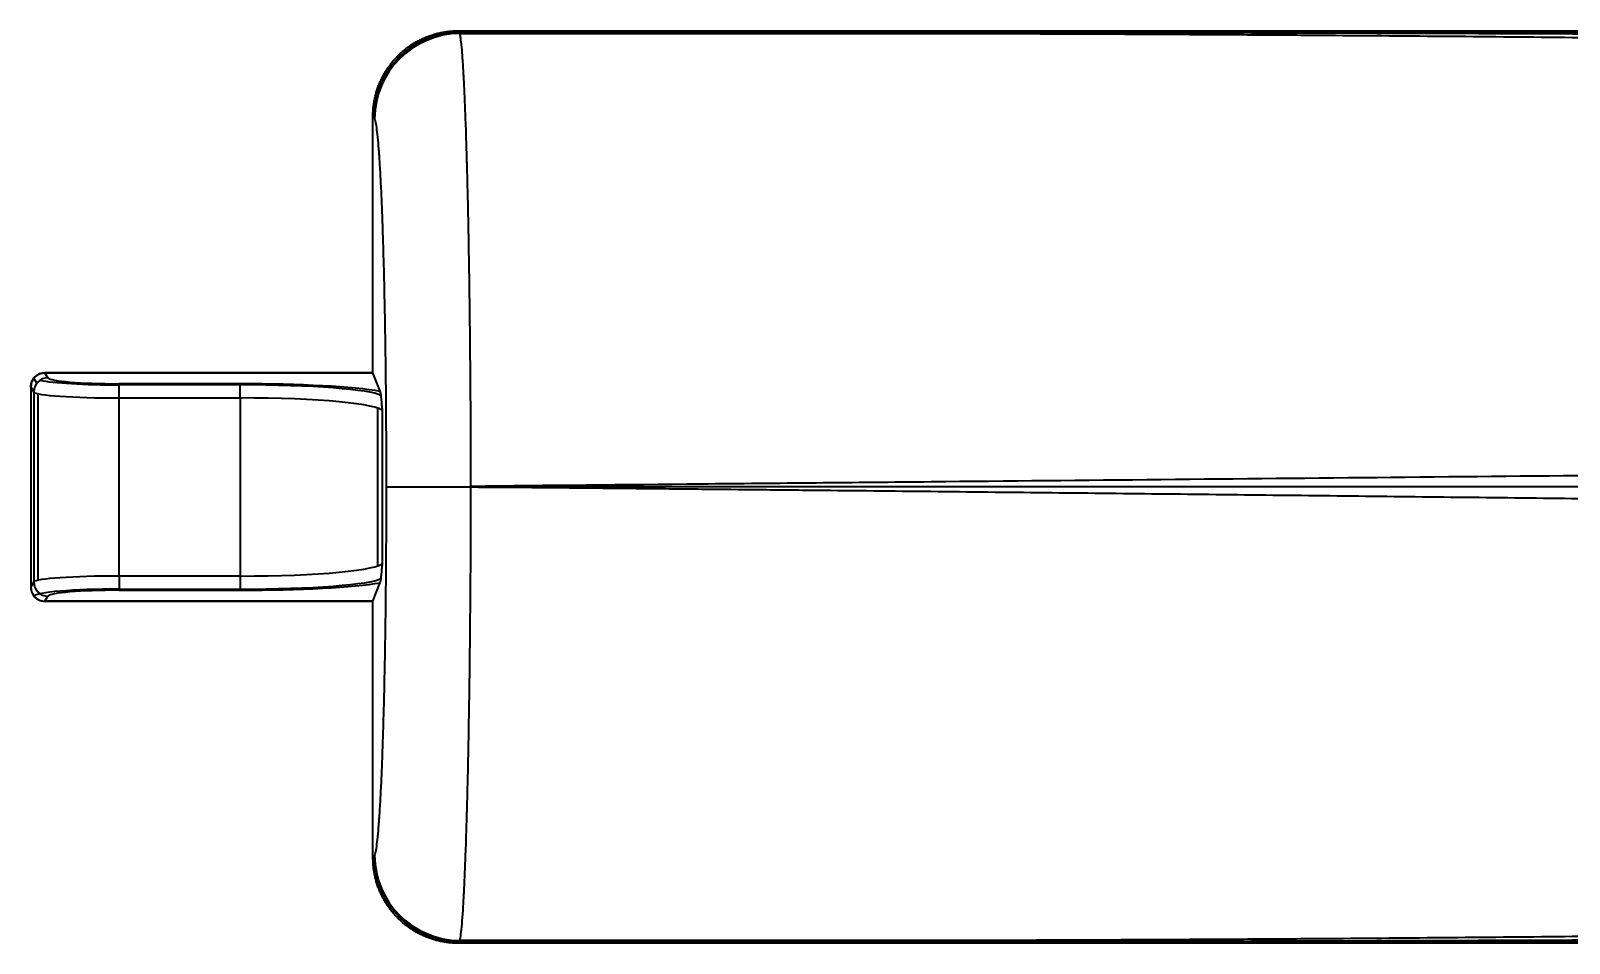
# Model space of a CAD drawing. Header units: millimetres. Extents: x -297 to 297, y -210 to 210.
# Drawn here: x -168.7 to -114.4, y 9.6 to 41.7 of the extents above; entities that cross this region are included whole.
import ezdxf

# ---------------------------------------------------------------- set-up
doc = ezdxf.new("R2010")
doc.units = ezdxf.units.MM
doc.layers.add('粗实线层', color=7, linetype='Continuous', lineweight=35)

msp = doc.modelspace()

# ---------------------------------------------------------------- linework, layer by layer
at = {"layer": '粗实线层'}
for p, q in [((-153.553, 41.699), (-153.595, 41.741)), ((-153.593, 41.741), (-78.228, 41.741)), ((-155.726, 40.859), (-155.682, 40.816)), ((-155.962, 40.493), (-155.938, 40.446)), ((-156.608, 38.728), (-156.566, 38.686)), ((-156.608, 30.695), (-156.608, 31.194)), ((-168.45, 29.329), (-168.556, 29.506)), ((-168.06, 29.515), (-168.168, 29.694)), ((-156.607, 29.695), (-168.164, 29.695)), ((-168.162, 29.694), (-168.164, 29.695)), ((-168.162, 29.694), (-156.605, 29.694)), ((-165.551, 28.806), (-165.551, 29.307)), ((-161.291, 29.307), (-165.551, 29.307)), ((-161.291, 28.806), (-161.291, 29.307)), ((-156.348, 29.04), (-156.609, 29.694)), ((-168.666, 29.191), (-168.666, 22.151)), ((-168.666, 29.189), (-168.562, 29.015)), ((-168.562, 29.015), (-168.562, 22.325)), ((-168.412, 28.957), (-168.412, 22.383)), ((-161.291, 29.267), (-165.551, 29.267)), ((-165.551, 28.806), (-161.291, 28.806)), ((-165.551, 22.533), (-165.551, 28.806)), ((-161.291, 28.806), (-161.291, 22.533)), ((-156.438, 22.891), (-156.438, 28.448)), ((-156.269, 23), (-156.269, 28.34)), ((-153.151, 25.659), (-156.142, 25.659)), ((-61.131, 25.67), (-153.151, 25.67)), ((-168.562, 22.325), (-168.666, 22.151)), ((-161.291, 22.533), (-165.551, 22.533)), ((-165.551, 22.533), (-165.551, 22.033)), ((-161.291, 22.533), (-161.291, 22.033)), ((-156.609, 21.645), (-156.348, 22.3)), ((-168.562, 21.824), (-168.556, 21.834)), ((-168.168, 21.645), (-168.06, 21.824)), ((-165.551, 22.073), (-161.291, 22.073)), ((-165.551, 22.033), (-161.291, 22.033)), ((-168.164, 21.645), (-156.607, 21.645)), ((-168.164, 21.645), (-168.162, 21.645)), ((-156.605, 21.645), (-168.162, 21.645)), ((-156.608, 20.145), (-156.608, 20.645)), ((-156.566, 12.654), (-156.608, 12.612)), ((-155.938, 10.894), (-155.962, 10.846)), ((-155.725, 10.482), (-155.682, 10.524)), ((-145.926, 9.599), (-153.603, 9.599)), ((-153.595, 9.599), (-153.553, 9.64)), ((-135.23, 9.599), (-145.926, 9.599)), ((-78.226, 9.599), (-135.23, 9.599))]:
    msp.add_line(p, q, dxfattribs=at)
for centre, major_axis, ratio, start_param, end_param in [((-153.553, 38.686), (-2.132, -2.132), 0.998783, 3.9276, 5.497178), ((-153.535, 38.648), (-2.875, -0.909), 0.993358, 4.410236, 5.975029), ((-168.164, 29.192), (-0.488, 0.122), 0.999353, 4.95743, 6.527923), ((-168.06, 29.015), (0.431, 0.258), 0.99484, 1.033373, 2.599608), ((-165.551, 29.531), (3.015, 0), 0.087489, 3.532754, 4.712389), ((-168.345, 29.237), (0.491, 0.313), 0.677343, 0.814903, 0.824975), ((-165.551, 29.527), (2.512, 0), 0.087489, 3.193953, 4.712389), ((-161.291, 28.823), (5.528, 0), 0.087489, 0.463942, 1.570796), ((-165.551, 29.026), (3.015, 0), 0.072907, 3.193953, 4.712389), ((-161.291, 28.827), (5.025, 0), 0.087489, 0.148404, 1.570796), ((-161.291, 28.323), (5.025, 0), 0.096238, 0.034907, 1.570796), ((-161.291, 23.017), (5.025, 0), 0.096238, 4.712389, 6.248279), ((-165.551, 22.314), (3.015, 0), 0.072907, 1.570796, 3.089233), ((-168.06, 22.325), (0.431, -0.258), 0.99484, 3.683577, 5.249812), ((-161.291, 22.513), (5.025, 0), 0.087489, 4.712389, 6.134781), ((-161.291, 22.516), (5.527, 0), 0.087489, 4.712389, 5.819243), ((-168.164, 22.148), (-0.488, -0.122), 0.999353, 6.038447, 7.60894), ((-165.551, 21.809), (3.015, 0), 0.087489, 1.570796, 3.085862), ((-165.551, 21.813), (2.512, 0), 0.087489, 1.570796, 3.089233), ((-168.345, 22.102), (0.491, -0.313), 0.677343, 5.458221, 5.468293), ((-153.553, 12.654), (-2.132, 2.132), 0.998783, 0.786007, 2.355586), ((-153.535, 12.692), (-2.875, 0.909), 0.993358, 0.308156, 1.872949)]:
    msp.add_ellipse(centre, major_axis=major_axis, ratio=ratio, start_param=start_param, end_param=end_param, dxfattribs=at)
for points, degree in [([(-156.608, 38.728), (-156.608, 39.328), (-156.149, 40.435), (-155.301, 41.283), (-154.192, 41.741), (-153.591, 41.741)], 2), ([(-153.541, 41.645), (-153.545, 41.672), (-153.549, 41.691), (-153.553, 41.699)], 3), ([(-156.608, 31.194), (-156.608, 38.728)], 1), ([(-156.566, 38.686), (-156.56, 38.68), (-156.554, 38.667), (-156.548, 38.648)], 3), ([(-156.606, 29.694), (-156.606, 30.695)], 1), ([(-168.666, 22.151), (-168.666, 22.15), (-168.666, 22.149), (-168.666, 22.147)], 3), ([(-156.606, 20.645), (-156.606, 21.645)], 1), ([(-156.608, 12.612), (-156.608, 20.145)], 1), ([(-153.603, 9.599), (-154.202, 9.601), (-155.305, 10.061), (-156.15, 10.908), (-156.606, 12.013), (-156.606, 12.612)], 2), ([(-156.548, 12.692), (-156.554, 12.672), (-156.56, 12.66), (-156.566, 12.654)], 3), ([(-153.553, 9.64), (-153.549, 9.649), (-153.545, 9.667), (-153.541, 9.695)], 3)]:
    msp.add_open_spline(points, degree=degree, dxfattribs=at)
for points, knots in [([(-84.189, 41.454), (-84.526, 41.459), (-84.864, 41.464), (-85.542, 41.473), (-85.882, 41.478), (-86.564, 41.487), (-86.905, 41.491), (-87.591, 41.5), (-87.934, 41.504), (-88.969, 41.516), (-89.662, 41.523), (-91.056, 41.537), (-91.756, 41.544), (-93.164, 41.556), (-93.871, 41.562), (-95.292, 41.572), (-96.006, 41.577), (-97.439, 41.586), (-98.158, 41.59), (-99.239, 41.596), (-99.6, 41.598), (-100.323, 41.601), (-100.685, 41.603), (-101.409, 41.607), (-101.771, 41.608), (-102.496, 41.612), (-102.859, 41.613), (-103.947, 41.618), (-104.672, 41.621), (-106.849, 41.63), (-108.302, 41.636), (-111.21, 41.647), (-112.664, 41.652), (-115.576, 41.662), (-117.033, 41.666), (-119.947, 41.674), (-121.406, 41.678), (-124.323, 41.685), (-125.783, 41.688), (-128.704, 41.693), (-130.164, 41.695), (-132.356, 41.698), (-133.087, 41.698), (-134.548, 41.7), (-135.279, 41.7), (-136.741, 41.701), (-137.472, 41.701), (-138.934, 41.702), (-139.665, 41.702), (-140.762, 41.702), (-141.127, 41.702), (-141.858, 41.702), (-142.224, 41.702), (-143.32, 41.701), (-144.051, 41.701), (-145.513, 41.7), (-146.244, 41.7), (-147.706, 41.699), (-148.437, 41.698), (-149.899, 41.698), (-150.63, 41.698), (-152.091, 41.698), (-152.822, 41.699), (-153.553, 41.699)], [0, 0, 0, 0, 1.083829, 1.083829, 2.167658, 2.167658, 3.251487, 3.251487, 4.335317, 4.335317, 6.502975, 6.502975, 8.670633, 8.670633, 10.838291, 10.838291, 13.00595, 13.00595, 15.173608, 15.173608, 16.257437, 16.257437, 17.341266, 17.341266, 18.425095, 18.425095, 19.508925, 19.508925, 21.676583, 21.676583, 26.011899, 26.011899, 30.347216, 30.347216, 34.682532, 34.682532, 39.017849, 39.017849, 43.353166, 43.353166, 47.688482, 47.688482, 49.85614, 49.85614, 52.023799, 52.023799, 54.191457, 54.191457, 56.359115, 56.359115, 57.442944, 57.442944, 58.526774, 58.526774, 60.694432, 60.694432, 62.86209, 62.86209, 65.029748, 65.029748, 67.197407, 67.197407, 69.365065, 69.365065, 69.365065, 69.365065]), ([(-153.55, 41.689), (-150.617, 41.686), (-147.681, 41.689), (-143.267, 41.692), (-141.789, 41.692), (-138.835, 41.692), (-137.358, 41.692), (-132.928, 41.688), (-129.976, 41.684), (-124.074, 41.671), (-121.124, 41.662), (-115.235, 41.643), (-112.295, 41.632), (-107.892, 41.613), (-106.425, 41.606), (-103.494, 41.592), (-102.028, 41.585), (-99.108, 41.569), (-97.655, 41.561), (-94.771, 41.54), (-93.341, 41.528), (-90.508, 41.501), (-89.106, 41.486), (-86.575, 41.454), (-85.443, 41.438), (-84.317, 41.422)], [0, 0, 0, 0, 8.698897, 8.698897, 13.078149, 13.078149, 17.457402, 17.457402, 26.215907, 26.215907, 34.974412, 34.974412, 43.732917, 43.732917, 48.11217, 48.11217, 52.491423, 52.491423, 56.870675, 56.870675, 61.249928, 61.249928, 65.62918, 65.62918, 69.233169, 69.233169, 69.233169, 69.233169]), ([(-153.541, 41.645), (-153.18, 41.644), (-152.819, 41.643), (-152.097, 41.641), (-151.736, 41.641), (-150.653, 41.64), (-149.93, 41.64), (-148.486, 41.641), (-147.763, 41.642), (-146.68, 41.644), (-146.318, 41.644), (-145.596, 41.645), (-145.235, 41.646), (-144.151, 41.648), (-143.429, 41.649), (-142.345, 41.65), (-141.983, 41.65), (-141.261, 41.651), (-140.9, 41.651), (-139.816, 41.651), (-139.093, 41.65), (-137.648, 41.649), (-136.925, 41.648), (-135.481, 41.645), (-134.759, 41.644), (-133.315, 41.64), (-132.593, 41.637), (-131.15, 41.632), (-130.429, 41.629), (-128.987, 41.622), (-128.266, 41.618), (-126.825, 41.61), (-126.105, 41.606), (-124.666, 41.597), (-123.947, 41.592), (-121.789, 41.576), (-120.352, 41.565), (-117.481, 41.54), (-116.047, 41.527), (-113.181, 41.498), (-111.75, 41.483), (-108.889, 41.451), (-107.46, 41.435), (-105.318, 41.409), (-104.605, 41.4), (-103.535, 41.387), (-103.179, 41.383), (-102.466, 41.374), (-102.109, 41.369), (-101.397, 41.36), (-101.041, 41.355), (-100.33, 41.346), (-99.975, 41.341), (-98.911, 41.326), (-98.204, 41.315), (-96.796, 41.293), (-96.095, 41.282), (-94.699, 41.258), (-94.004, 41.245), (-92.622, 41.219), (-91.934, 41.205), (-90.566, 41.178), (-89.885, 41.164), (-88.869, 41.144), (-88.531, 41.138), (-87.856, 41.125), (-87.52, 41.119), (-86.849, 41.107), (-86.513, 41.101), (-85.844, 41.09), (-85.51, 41.085), (-85.176, 41.08)], [0, 0, 0, 0, 1.068263, 1.068263, 2.136525, 2.136525, 4.273051, 4.273051, 6.409576, 6.409576, 7.477839, 7.477839, 8.546102, 8.546102, 10.682627, 10.682627, 11.75089, 11.75089, 12.819153, 12.819153, 14.955678, 14.955678, 17.092204, 17.092204, 19.228729, 19.228729, 21.365255, 21.365255, 23.50178, 23.50178, 25.638306, 25.638306, 27.774831, 27.774831, 29.911357, 29.911357, 34.184408, 34.184408, 38.457458, 38.457458, 42.730509, 42.730509, 47.00356, 47.00356, 49.140086, 49.140086, 50.208349, 50.208349, 51.276611, 51.276611, 52.344874, 52.344874, 53.413137, 53.413137, 55.549662, 55.549662, 57.686188, 57.686188, 59.822713, 59.822713, 61.959239, 61.959239, 64.095764, 64.095764, 65.164027, 65.164027, 66.23229, 66.23229, 67.300552, 67.300552, 68.368815, 68.368815, 68.368815, 68.368815]), ([(-153.152, 25.688), (-153.152, 26.181), (-153.154, 26.672), (-153.156, 27.224), (-153.156, 27.285), (-153.157, 27.408), (-153.157, 27.469), (-153.158, 27.652), (-153.159, 28.018), (-153.161, 28.38), (-153.166, 29.1), (-153.173, 30.047), (-153.182, 30.97), (-153.19, 31.653), (-153.193, 31.879), (-153.197, 32.215), (-153.199, 32.383), (-153.201, 32.55), (-153.203, 32.661), (-153.204, 32.717), (-153.211, 33.213), (-153.218, 33.641), (-153.232, 34.472), (-153.24, 34.875), (-153.256, 35.654), (-153.264, 36.031), (-153.278, 36.577), (-153.282, 36.756), (-153.288, 36.976), (-153.289, 37.019), (-153.292, 37.106), (-153.295, 37.235), (-153.299, 37.362), (-153.311, 37.779), (-153.321, 38.094), (-153.342, 38.688), (-153.353, 38.967), (-153.374, 39.489), (-153.386, 39.732), (-153.4, 40.013), (-153.403, 40.068), (-153.407, 40.149), (-153.409, 40.176), (-153.412, 40.228), (-153.419, 40.358), (-153.426, 40.479), (-153.444, 40.754), (-153.468, 41.078), (-153.492, 41.317), (-153.507, 41.44), (-153.51, 41.463), (-153.516, 41.507), (-153.52, 41.528), (-153.529, 41.585), (-153.535, 41.618), (-153.541, 41.645)], [0, 0, 0, 0, 0.997925, 0.997925, 1.122666, 1.122666, 1.247406, 1.247406, 1.496887, 1.99585, 1.99585, 2.993775, 3.9917, 3.9917, 4.490662, 4.490662, 4.740144, 4.864884, 4.864884, 4.989625, 4.989625, 5.98755, 5.98755, 6.985475, 6.985475, 7.9834, 7.9834, 8.482362, 8.482362, 8.607103, 8.607103, 8.731843, 8.981325, 8.981325, 9.97925, 9.97925, 10.977175, 10.977175, 11.9751, 11.9751, 12.224581, 12.224581, 12.349321, 12.349321, 12.474062, 12.973024, 12.973024, 13.970949, 14.968874, 14.968874, 15.218356, 15.218356, 15.467837, 15.467837, 15.966799, 15.966799, 15.966799, 15.966799]), ([(-156.548, 38.648), (-156.534, 38.604), (-156.52, 38.542), (-156.493, 38.383), (-156.466, 38.19), (-156.44, 37.927), (-156.421, 37.704), (-156.414, 37.626), (-156.406, 37.522), (-156.405, 37.501), (-156.402, 37.458), (-156.4, 37.436), (-156.395, 37.371), (-156.392, 37.326), (-156.377, 37.098), (-156.365, 36.9), (-156.341, 36.475), (-156.33, 36.248), (-156.308, 35.764), (-156.298, 35.508), (-156.285, 35.168), (-156.282, 35.099), (-156.277, 34.96), (-156.275, 34.889), (-156.268, 34.675), (-156.263, 34.529), (-156.249, 34.084), (-156.231, 33.47), (-156.216, 32.814), (-156.202, 32.138), (-156.195, 31.789), (-156.188, 31.384), (-156.187, 31.339), (-156.186, 31.249), (-156.183, 31.113), (-156.178, 30.794), (-156.174, 30.517), (-156.167, 29.961), (-156.158, 29.209), (-156.152, 28.438), (-156.148, 27.852), (-156.147, 27.655), (-156.146, 27.358), (-156.145, 27.259), (-156.145, 27.06), (-156.144, 26.96), (-156.143, 26.66), (-156.143, 26.46), (-156.142, 26.16), (-156.142, 26.01), (-156.142, 25.86), (-156.142, 25.759), (-156.142, 25.709), (-156.142, 25.659)], [0, 0, 0, 0, 0.812737, 0.812737, 1.625474, 2.438211, 2.438211, 2.84458, 2.84458, 2.946172, 2.946172, 3.047764, 3.047764, 3.250948, 3.250948, 4.063685, 4.063685, 4.876422, 4.876422, 5.68916, 5.68916, 5.892344, 5.892344, 6.095528, 6.095528, 6.501897, 6.501897, 7.314634, 8.127371, 8.127371, 8.940108, 8.940108, 9.0417, 9.0417, 9.143292, 9.346476, 9.752845, 9.752845, 10.565582, 11.378319, 11.378319, 11.784688, 11.784688, 11.987872, 11.987872, 12.191056, 12.191056, 12.597425, 12.597425, 12.800609, 12.902201, 12.902201, 13.003793, 13.003793, 13.003793, 13.003793]), ([(-168.666, 29.192), (-168.666, 29.225), (-168.663, 29.258), (-168.653, 29.306), (-168.649, 29.322), (-168.64, 29.354), (-168.629, 29.384), (-168.615, 29.414), (-168.599, 29.443), (-168.591, 29.457), (-168.564, 29.498), (-168.543, 29.523), (-168.508, 29.558), (-168.496, 29.569), (-168.471, 29.59), (-168.458, 29.6), (-168.417, 29.627), (-168.388, 29.642), (-168.343, 29.661), (-168.328, 29.667), (-168.296, 29.677), (-168.281, 29.681), (-168.233, 29.691), (-168.2, 29.694), (-168.168, 29.694)], [0, 0, 0, 0, 0.0981009, 0.0981009, 0.1471513, 0.1471513, 0.1962018, 0.2452522, 0.2452522, 0.2943026, 0.2943026, 0.3924035, 0.3924035, 0.4414539, 0.4414539, 0.4905044, 0.4905044, 0.5886053, 0.5886053, 0.6376557, 0.6376557, 0.6867061, 0.6867061, 0.784807, 0.784807, 0.784807, 0.784807]), ([(-156.269, 28.34), (-156.27, 28.349), (-156.271, 28.359), (-156.272, 28.377), (-156.275, 28.406), (-156.277, 28.434), (-156.282, 28.49), (-156.285, 28.527), (-156.295, 28.636), (-156.301, 28.706), (-156.311, 28.802), (-156.314, 28.833), (-156.321, 28.889), (-156.324, 28.916), (-156.331, 28.963), (-156.334, 28.983), (-156.341, 29.018), (-156.344, 29.031), (-156.348, 29.04)], [0, 0, 0, 0, 0.0220369, 0.0220369, 0.0440739, 0.0881477, 0.0881477, 0.1762955, 0.1762955, 0.3525909, 0.3525909, 0.4407387, 0.4407387, 0.5288864, 0.5288864, 0.6170342, 0.6170342, 0.7051819, 0.7051819, 0.7051819, 0.7051819]), ([(-88.703, 26.313), (-89.02, 26.309), (-89.336, 26.306), (-89.733, 26.302), (-89.813, 26.301), (-89.972, 26.3), (-90.211, 26.297), (-91.089, 26.288), (-93.186, 26.267), (-96.475, 26.235), (-99.819, 26.203), (-102.175, 26.18), (-103.186, 26.171), (-103.86, 26.164), (-104.197, 26.161), (-109.928, 26.106), (-120.723, 26.003), (-132.881, 25.887), (-140.313, 25.816), (-142.34, 25.797), (-143.692, 25.784), (-147.071, 25.752), (-150.45, 25.719), (-153.152, 25.693)], [0, 0, 0, 0, 1.007057, 1.007057, 1.258822, 1.258822, 1.510586, 2.014114, 4.028229, 8.056458, 12.084687, 14.098801, 15.105858, 15.105858, 16.112916, 16.112916, 32.225831, 48.338747, 52.366976, 54.38109, 54.38109, 56.395205, 64.451662, 64.451662, 64.451662, 64.451662]), ([(-156.142, 25.659), (-156.142, 25.459), (-156.142, 25.259), (-156.143, 24.859), (-156.143, 24.659), (-156.144, 24.36), (-156.145, 24.26), (-156.145, 24.061), (-156.147, 23.764), (-156.148, 23.469), (-156.152, 22.884), (-156.159, 22.114), (-156.167, 21.363), (-156.175, 20.808), (-156.177, 20.624), (-156.181, 20.35), (-156.183, 20.259), (-156.186, 20.077), (-156.187, 19.987), (-156.195, 19.538), (-156.202, 19.19), (-156.216, 18.515), (-156.232, 17.86), (-156.249, 17.247), (-156.263, 16.803), (-156.268, 16.658), (-156.274, 16.479), (-156.275, 16.444), (-156.278, 16.373), (-156.281, 16.268), (-156.285, 16.165), (-156.298, 15.826), (-156.308, 15.57), (-156.33, 15.088), (-156.342, 14.861), (-156.365, 14.437), (-156.377, 14.239), (-156.392, 14.012), (-156.396, 13.967), (-156.4, 13.901), (-156.402, 13.88), (-156.405, 13.837), (-156.413, 13.732), (-156.421, 13.634), (-156.44, 13.411), (-156.466, 13.149), (-156.493, 12.956), (-156.52, 12.798), (-156.534, 12.736), (-156.548, 12.692)], [0, 0, 0, 0, 0.405697, 0.405697, 0.811394, 0.811394, 1.014242, 1.014242, 1.217091, 1.622788, 1.622788, 2.434182, 3.245576, 3.245576, 3.651273, 3.651273, 3.854121, 3.854121, 4.05697, 4.05697, 4.868364, 4.868364, 5.679758, 6.491152, 6.491152, 6.896849, 6.896849, 6.998273, 6.998273, 7.099697, 7.302546, 7.302546, 8.11394, 8.11394, 8.925334, 8.925334, 9.736728, 9.736728, 9.939576, 9.939576, 10.041001, 10.041001, 10.142425, 10.548122, 10.548122, 11.359516, 12.17091, 12.17091, 12.982304, 12.982304, 12.982304, 12.982304]), ([(-153.541, 9.695), (-153.529, 9.749), (-153.517, 9.826), (-153.492, 10.021), (-153.468, 10.258), (-153.444, 10.581), (-153.427, 10.855), (-153.421, 10.952), (-153.413, 11.08), (-153.412, 11.106), (-153.409, 11.158), (-153.408, 11.185), (-153.403, 11.265), (-153.4, 11.32), (-153.386, 11.601), (-153.375, 11.844), (-153.353, 12.366), (-153.342, 12.645), (-153.321, 13.24), (-153.311, 13.555), (-153.299, 13.972), (-153.296, 14.099), (-153.292, 14.228), (-153.29, 14.315), (-153.288, 14.359), (-153.282, 14.578), (-153.278, 14.757), (-153.264, 15.304), (-153.256, 15.681), (-153.24, 16.462), (-153.232, 16.865), (-153.218, 17.696), (-153.211, 18.125), (-153.203, 18.677), (-153.201, 18.789), (-153.198, 19.012), (-153.194, 19.348), (-153.19, 19.687), (-153.182, 20.371), (-153.173, 21.295), (-153.166, 22.244), (-153.161, 22.964), (-153.16, 23.206), (-153.158, 23.571), (-153.158, 23.693), (-153.157, 23.876), (-153.157, 23.938), (-153.156, 24.06), (-153.155, 24.367), (-153.154, 24.674), (-153.153, 25.043), (-153.153, 25.228), (-153.152, 25.443), (-153.152, 25.536), (-153.152, 25.597), (-153.152, 25.628), (-153.152, 25.659)], [0, 0, 0, 0, 0.998398, 0.998398, 1.996797, 2.995195, 2.995195, 3.494394, 3.494394, 3.619194, 3.619194, 3.743994, 3.743994, 3.993593, 3.993593, 4.991992, 4.991992, 5.99039, 5.99039, 6.988788, 6.988788, 7.238388, 7.363188, 7.363188, 7.487987, 7.487987, 7.987186, 7.987186, 8.985585, 8.985585, 9.983983, 9.983983, 10.982381, 10.982381, 11.231981, 11.231981, 11.481581, 11.98078, 11.98078, 12.979178, 13.977576, 13.977576, 14.476775, 14.476775, 14.726375, 14.726375, 14.851175, 14.851175, 14.975975, 15.475174, 15.475174, 15.724773, 15.849573, 15.911973, 15.911973, 15.974373, 15.974373, 15.974373, 15.974373]), ([(-88.703, 25.027), (-89.379, 25.024), (-90.276, 25.021), (-91.134, 25.021), (-91.496, 25.021), (-91.568, 25.021), (-91.714, 25.021), (-91.934, 25.022), (-92.304, 25.023), (-92.603, 25.024), (-92.904, 25.026), (-93.357, 25.029), (-94.123, 25.034), (-94.747, 25.039), (-95.377, 25.045), (-95.695, 25.048), (-96.336, 25.054), (-96.66, 25.057), (-97.313, 25.064), (-97.642, 25.068), (-98.638, 25.079), (-99.313, 25.087), (-100.343, 25.099), (-100.69, 25.103), (-101.389, 25.111), (-101.742, 25.115), (-102.808, 25.127), (-103.528, 25.135), (-104.981, 25.152), (-106.079, 25.164), (-107.182, 25.177), (-107.733, 25.183), (-107.963, 25.185), (-108.216, 25.188), (-108.29, 25.189), (-108.322, 25.189), (-108.331, 25.19), (-108.335, 25.19), (-108.336, 25.19), (-108.337, 25.19), (-108.339, 25.19), (-108.351, 25.19), (-108.446, 25.191), (-109.872, 25.207), (-111.952, 25.23), (-113.949, 25.253), (-115.282, 25.268), (-115.949, 25.276), (-117.95, 25.298), (-119.954, 25.321), (-121.96, 25.343), (-123.298, 25.358), (-123.967, 25.366), (-125.974, 25.388), (-127.312, 25.403), (-129.991, 25.432), (-131.331, 25.446), (-134.013, 25.475), (-135.354, 25.489), (-137.366, 25.51), (-138.037, 25.517), (-139.379, 25.531), (-140.05, 25.538), (-141.057, 25.548), (-141.392, 25.551), (-142.063, 25.558), (-143.071, 25.568), (-144.081, 25.578), (-145.099, 25.588), (-145.439, 25.592), (-146.123, 25.599), (-147.152, 25.609), (-148.194, 25.619), (-150.292, 25.639), (-151.71, 25.651), (-153.152, 25.659)], [0, 0, 0, 0, 2.014123, 3.021184, 3.021184, 3.27295, 3.27295, 3.524715, 4.028246, 4.531776, 4.531776, 5.035307, 6.042368, 7.04943, 7.04943, 8.056491, 8.056491, 9.063553, 9.063553, 10.070614, 10.070614, 12.084737, 12.084737, 13.091798, 13.091798, 14.09886, 14.09886, 16.112983, 16.112983, 18.127105, 19.134167, 19.134167, 19.637697, 19.76358, 19.826521, 19.842257, 19.850124, 19.852091, 19.852091, 19.854058, 19.854058, 19.857992, 19.889463, 20.141228, 24.169474, 26.183597, 26.183597, 28.197719, 28.197719, 32.225965, 34.240088, 34.240088, 36.254211, 36.254211, 40.282456, 40.282456, 44.310702, 44.310702, 48.338948, 48.338948, 50.35307, 50.35307, 52.367193, 52.367193, 53.374255, 53.374255, 54.381316, 56.395439, 56.395439, 57.4025, 57.4025, 58.409562, 60.423684, 60.423684, 64.45193, 64.45193, 64.45193, 64.45193]), ([(-156.348, 22.3), (-156.344, 22.309), (-156.341, 22.322), (-156.334, 22.357), (-156.331, 22.377), (-156.324, 22.424), (-156.321, 22.45), (-156.314, 22.507), (-156.311, 22.538), (-156.301, 22.634), (-156.295, 22.704), (-156.285, 22.813), (-156.282, 22.85), (-156.277, 22.906), (-156.275, 22.934), (-156.272, 22.962), (-156.271, 22.981), (-156.27, 22.991), (-156.269, 23)], [0, 0, 0, 0, 0.0881477, 0.0881477, 0.1762955, 0.1762955, 0.2644432, 0.2644432, 0.3525909, 0.3525909, 0.5288864, 0.5288864, 0.6170342, 0.6170342, 0.661108, 0.683145, 0.683145, 0.7051819, 0.7051819, 0.7051819, 0.7051819]), ([(-168.666, 22.147), (-168.666, 22.114), (-168.663, 22.082), (-168.653, 22.033), (-168.649, 22.017), (-168.64, 21.986), (-168.629, 21.955), (-168.615, 21.926), (-168.599, 21.897), (-168.591, 21.883), (-168.564, 21.842), (-168.543, 21.817), (-168.508, 21.782), (-168.496, 21.771), (-168.471, 21.75), (-168.458, 21.74), (-168.417, 21.713), (-168.388, 21.697), (-168.343, 21.678), (-168.328, 21.673), (-168.296, 21.663), (-168.281, 21.659), (-168.233, 21.649), (-168.2, 21.646), (-168.168, 21.645)], [0, 0, 0, 0, 0.0981009, 0.0981009, 0.1471513, 0.1471513, 0.1962018, 0.2452522, 0.2452522, 0.2943026, 0.2943026, 0.3924035, 0.3924035, 0.4414539, 0.4414539, 0.4905044, 0.4905044, 0.5886053, 0.5886053, 0.6376557, 0.6376557, 0.6867061, 0.6867061, 0.784807, 0.784807, 0.784807, 0.784807]), ([(-153.553, 9.64), (-152.822, 9.641), (-152.091, 9.642), (-150.629, 9.642), (-149.898, 9.642), (-148.437, 9.641), (-147.706, 9.641), (-146.244, 9.64), (-145.513, 9.64), (-144.051, 9.639), (-143.32, 9.639), (-142.223, 9.638), (-141.858, 9.638), (-141.127, 9.638), (-140.761, 9.638), (-139.665, 9.638), (-138.934, 9.638), (-137.471, 9.638), (-136.741, 9.639), (-135.279, 9.64), (-134.548, 9.64), (-133.086, 9.641), (-132.355, 9.642), (-130.164, 9.645), (-128.703, 9.647), (-125.783, 9.652), (-124.323, 9.655), (-121.405, 9.662), (-119.947, 9.666), (-117.032, 9.674), (-115.576, 9.678), (-112.664, 9.688), (-111.209, 9.693), (-108.302, 9.704), (-106.849, 9.709), (-104.672, 9.719), (-103.947, 9.722), (-102.859, 9.727), (-102.496, 9.728), (-101.771, 9.731), (-101.409, 9.733), (-100.685, 9.737), (-100.323, 9.738), (-99.6, 9.742), (-99.239, 9.744), (-98.157, 9.75), (-97.438, 9.754), (-96.005, 9.763), (-95.292, 9.768), (-93.871, 9.778), (-93.163, 9.784), (-91.755, 9.796), (-91.055, 9.803), (-89.661, 9.817), (-88.968, 9.824), (-87.934, 9.836), (-87.59, 9.84), (-86.905, 9.849), (-86.563, 9.853), (-85.882, 9.862), (-85.542, 9.867), (-84.864, 9.876), (-84.526, 9.881), (-84.189, 9.886)], [0, 0, 0, 0, 2.167658, 2.167658, 4.335317, 4.335317, 6.502975, 6.502975, 8.670633, 8.670633, 10.838291, 10.838291, 11.922121, 11.922121, 13.00595, 13.00595, 15.173608, 15.173608, 17.341266, 17.341266, 19.508925, 19.508925, 21.676583, 21.676583, 26.011899, 26.011899, 30.347216, 30.347216, 34.682532, 34.682532, 39.017849, 39.017849, 43.353166, 43.353166, 47.688482, 47.688482, 49.85614, 49.85614, 50.93997, 50.93997, 52.023799, 52.023799, 53.107628, 53.107628, 54.191457, 54.191457, 56.359115, 56.359115, 58.526774, 58.526774, 60.694432, 60.694432, 62.86209, 62.86209, 65.029748, 65.029748, 66.113578, 66.113578, 67.197407, 67.197407, 68.281236, 68.281236, 69.365065, 69.365065, 69.365065, 69.365065]), ([(-84.317, 9.918), (-85.436, 9.902), (-86.565, 9.886), (-89.092, 9.854), (-90.498, 9.839), (-93.343, 9.811), (-94.785, 9.8), (-97.68, 9.779), (-99.135, 9.77), (-102.055, 9.755), (-103.518, 9.747), (-106.446, 9.734), (-107.912, 9.727), (-112.311, 9.708), (-115.249, 9.697), (-121.133, 9.677), (-124.079, 9.669), (-129.977, 9.656), (-132.93, 9.651), (-137.362, 9.648), (-138.839, 9.647), (-141.794, 9.647), (-143.271, 9.648), (-147.682, 9.651), (-150.617, 9.654), (-153.55, 9.65)], [0, 0, 0, 0, 3.600444, 3.600444, 7.979933, 7.979933, 12.359421, 12.359421, 16.73891, 16.73891, 21.118398, 21.118398, 25.497886, 25.497886, 34.256863, 34.256863, 43.01584, 43.01584, 51.774817, 51.774817, 56.154306, 56.154306, 60.533794, 60.533794, 69.233169, 69.233169, 69.233169, 69.233169]), ([(-85.176, 10.259), (-85.51, 10.255), (-85.844, 10.25), (-86.513, 10.239), (-86.848, 10.233), (-87.52, 10.221), (-87.856, 10.215), (-88.53, 10.202), (-88.868, 10.196), (-89.885, 10.176), (-90.565, 10.162), (-91.934, 10.135), (-92.621, 10.121), (-94.004, 10.095), (-94.698, 10.082), (-96.094, 10.058), (-96.796, 10.046), (-98.204, 10.024), (-98.911, 10.014), (-99.975, 9.999), (-100.33, 9.994), (-101.041, 9.985), (-101.397, 9.98), (-102.109, 9.971), (-102.466, 9.966), (-103.179, 9.957), (-103.535, 9.953), (-104.605, 9.939), (-105.318, 9.931), (-107.46, 9.905), (-108.889, 9.888), (-111.749, 9.857), (-113.181, 9.841), (-116.047, 9.813), (-117.481, 9.8), (-120.352, 9.775), (-121.789, 9.763), (-123.946, 9.748), (-124.666, 9.743), (-126.105, 9.734), (-126.825, 9.73), (-128.986, 9.718), (-130.428, 9.711), (-132.592, 9.703), (-133.314, 9.7), (-134.758, 9.696), (-135.48, 9.694), (-136.925, 9.692), (-137.647, 9.691), (-139.092, 9.689), (-139.815, 9.689), (-140.899, 9.689), (-141.26, 9.689), (-141.983, 9.69), (-142.344, 9.69), (-143.428, 9.691), (-144.15, 9.692), (-145.234, 9.694), (-145.595, 9.694), (-146.318, 9.696), (-146.679, 9.696), (-147.762, 9.698), (-148.485, 9.699), (-149.93, 9.7), (-150.652, 9.7), (-151.736, 9.699), (-152.097, 9.698), (-152.819, 9.697), (-153.18, 9.696), (-153.541, 9.695)], [0, 0, 0, 0, 1.068263, 1.068263, 2.136525, 2.136525, 3.204788, 3.204788, 4.273051, 4.273051, 6.409576, 6.409576, 8.546102, 8.546102, 10.682627, 10.682627, 12.819153, 12.819153, 14.955678, 14.955678, 16.023941, 16.023941, 17.092204, 17.092204, 18.160466, 18.160466, 19.228729, 19.228729, 21.365254, 21.365254, 25.638305, 25.638305, 29.911356, 29.911356, 34.184407, 34.184407, 38.457458, 38.457458, 40.593983, 40.593983, 42.730509, 42.730509, 47.00356, 47.00356, 49.140085, 49.140085, 51.276611, 51.276611, 53.413136, 53.413136, 55.549662, 55.549662, 56.617924, 56.617924, 57.686187, 57.686187, 59.822712, 59.822712, 60.890975, 60.890975, 61.959238, 61.959238, 64.095763, 64.095763, 66.232289, 66.232289, 67.300552, 67.300552, 68.368814, 68.368814, 68.368814, 68.368814])]:
    msp.add_open_spline(points, degree=3, knots=knots, dxfattribs=at)

doc.saveas('drawing.dxf')
